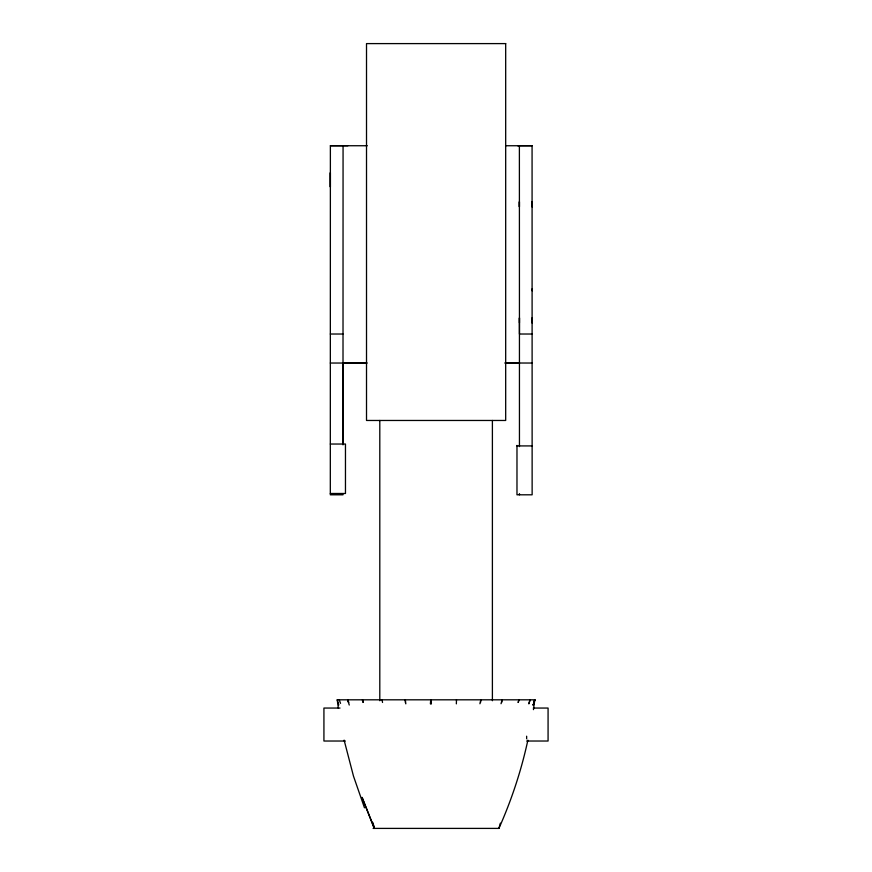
<?xml version="1.0" encoding="UTF-8"?>
<svg xmlns="http://www.w3.org/2000/svg" width="872" height="872" viewBox="0 0 872 872"><rect width="100%" height="100%" fill="white"/><g stroke="black" fill="none" stroke-linecap="round" stroke-linejoin="round"><path stroke-width="1.31" d="M342.99 493.617L342.99 494.806L330.314 494.806L330.379 145.733L347.917 145.733M342.99 444.873L342.99 363.035L367.199 363.014M342.99 444.142L343.067 145.733M519.44 322.814L519.44 317.855L519.45 446.617M532.127 322.814L532.127 317.866L532.116 322.814M532.116 288.85L532.116 290.812M405.338 702.538L405.349 699.813L405.818 703.857M456.35 703.857L456.481 699.813M430.387 703.857L430.735 699.813L431.422 703.813M480.537 702.505L480.832 699.813L479.927 703.769M533.435 709.644L534.776 699.813L337.224 699.813L338.401 708.413M501.662 702.472L502.119 699.813L501.04 703.726M527.876 740.143C521.336 770.467 511.537 800.071 498.904 828.4L373.096 828.4M518.306 702.451L518.916 699.813L518.11 702.396M528.999 703.726L530.045 699.813L528.813 703.682M498.904 828.4L500.375 823.146M533.315 705.001L534.776 699.813L533.195 704.979M517.63 145.733L532.073 145.733L532.138 494.806L516.976 494.806L516.976 445.418M330.379 145.733L367.276 145.744M505.618 145.744L532.073 145.733M330.314 334.02L342.99 334.02M532.138 334.02L519.45 334.02L519.385 145.733M330.314 363.035L342.99 363.035M343.197 363.003L366.436 363.014M504.735 363.003L519.243 363.003M532.138 363.035L505.695 363.003M330.314 444.033L345.465 444.033L345.465 493.487L330.314 493.487M516.976 445.919L532.138 445.919M340.004 708.053L323.926 708.053L323.926 741.026L345.356 741.026M533.337 708.053L548.074 708.053L548.074 741.026L526.644 741.026M364.474 807.788L353.487 776.145L344.124 740.143M339.23 699.813L340.538 703.377M348.408 702.451L347.83 699.813L348.724 702.363M363.297 702.363L362.436 699.813L363.057 702.451M337.224 699.813L338.805 704.979M373.042 823.244L374.47 828.4L362.054 797.335L374.175 828.4L372.584 822.285M347.83 699.813L349.236 705.034M382.056 699.813L382.536 702.472M430.735 699.813L430.91 703.857M526.644 736.197L526.644 738.813M519.45 493.617L519.45 494.806M492.397 420.468L492.397 700.728M379.8 420.468L379.8 700.728M330.368 172.732L330.368 186.891L330.368 172.732M519.396 201.792L519.396 206.74L519.396 201.792M532.083 201.792L532.083 206.74L532.083 201.792M534.776 699.813L533.315 705.056L534.776 699.813M505.684 43.6L366.513 43.6L366.513 420.468L505.684 420.468L505.684 43.6"/></g></svg>
